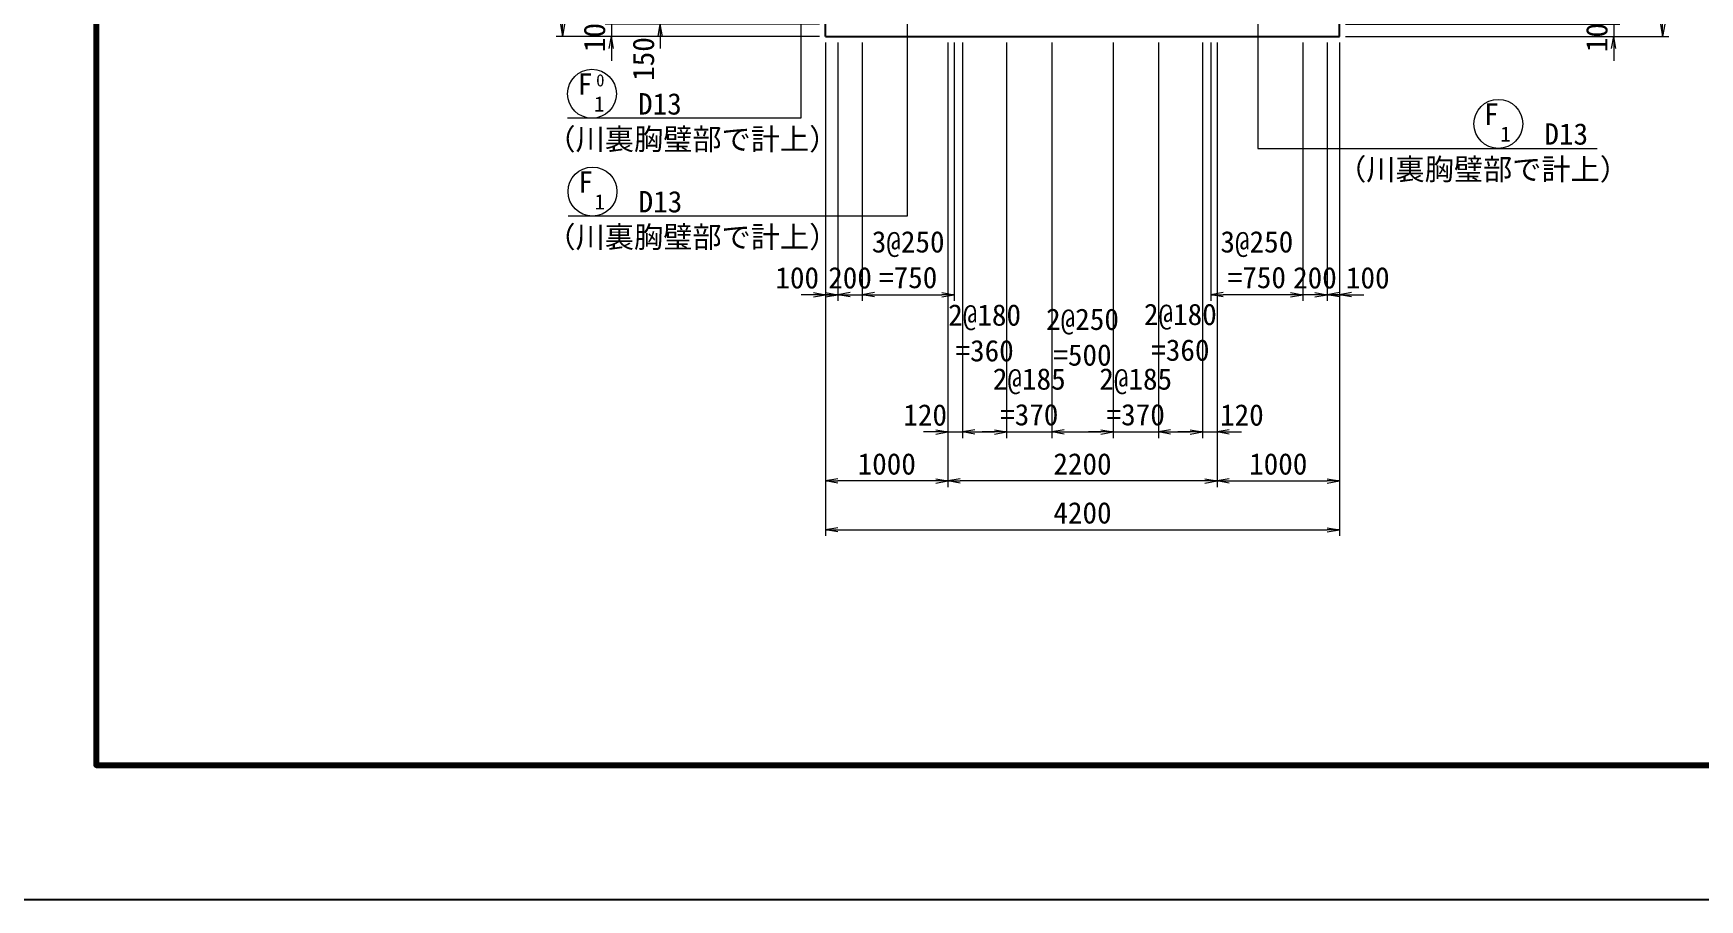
# Model space of a CAD drawing. Header units: millimetres. Extents: x 169470 to 758170, y -17820 to 11880.
# Drawn here: x 464332 to 477953, y -17820 to -10740 of the extents above; entities that cross this region are included whole.
import ezdxf
from ezdxf.enums import TextEntityAlignment as Align

# ---------------------------------------------------------------- set-up
doc = ezdxf.new("R2010")
doc.units = ezdxf.units.MM
doc.header["$LTSCALE"] = 50
doc.header["$PDSIZE"] = 300
doc.layers.get('Defpoints').update_dxf_attribs({"color": 151})
for name, color, linetype, lineweight in [('D-STR', 1, 'Continuous', 25), ('D-STR-DIM', 7, 'Continuous', 13), ('D-STR-HTXT', 7, 'Continuous', 13), ('D-STR-TXT', 7, 'Continuous', 13), ('D-TTL', 2, 'Continuous', 140)]:
    doc.layers.add(name, color=color, linetype=linetype, lineweight=lineweight)
doc.styles.add('YOKO_GOTHIC', font='MS Gothic.ttf')
doc.dimstyles.new('S50', dxfattribs={"dimscale": 50, "dimtxt": 3.5, "dimasz": 2, "dimexe": 1, "dimexo": 1, "dimgap": 1, "dimtad": 1, "dimdec": 0, "dimzin": 1, "dimdsep": 46, "dimtxsty": 'YOKO_GOTHIC', "dimblk": 'OPEN', "dimcen": 0, "dimclrd": 256, "dimclre": 256, "dimclrt": 256, "dimaunit": 1, "dimadec": 3, "dimazin": 0, "dimtfac": 1, "dimtdec": 0, "dimtix": 1, "dimtmove": 2, "dimatfit": 3, "dimldrblk": 'OPEN', "dimfxl": 1, "dimlwd": -1, "dimlwe": -1, "dimarcsym": 2})

# ---------------------------------------------------------------- blocks, each defined once
blk = doc.blocks.new('_Open')
at = {"color": 0, "linetype": 'ByBlock', "lineweight": -2}
for p, q in [((-1, 0.17), (0, 0)), ((-1, -0.17), (0, 0)), ((0, 0), (-1, 0))]:
    blk.add_line(p, q, dxfattribs=at)
blk = doc.blocks.new('*D3065')
at = {"layer": 'D-STR-DIM', "ltscale": 1500, "transparency": 16777216}
for p, q in [((469457, -10415), (469457, -10315)), ((470758, -10515), (469407, -10515)), ((469457, -10515), (469457, -10665)), ((470758, -10665), (469407, -10665)), ((469457, -10765), (469457, -10865))]:
    blk.add_line(p, q, dxfattribs=at)
at = {"layer": 'Defpoints', "color": 0, "ltscale": 1500, "transparency": 16777216}
for p in [(470808, -10515), (469457, -10665), (470808, -10665)]:
    blk.add_point(p, dxfattribs=at)
at = {"layer": 'D-STR-DIM', "ltscale": 1500, "transparency": 16777216, "xscale": 100, "yscale": 100, "zscale": 100}
for p, rotation in [((469457, -10515), 270), ((469457, -10665), 90)]:
    blk.add_blockref('_Open', p, dxfattribs=dict(at, rotation=rotation))
at = {"layer": 'D-STR-DIM', "ltscale": 1500, "transparency": 16777216, "insert": (469320, -10950), "char_height": 175, "attachment_point": 5, "rotation": 90, "style": 'YOKO_GOTHIC'}
blk.add_mtext('150', dxfattribs=at)
blk = doc.blocks.new('*D4532')
at = {"layer": 'D-STR-DIM', "ltscale": 1500, "transparency": 16777216}
for p, q in [((470758, -6965), (468607, -6965)), ((468657, -7065), (468657, -10665)), ((470758, -10765), (468607, -10765))]:
    blk.add_line(p, q, dxfattribs=at)
at = {"layer": 'Defpoints', "color": 0, "ltscale": 1500, "transparency": 16777216}
for p in [(470808, -6965), (468657, -10765), (470808, -10765)]:
    blk.add_point(p, dxfattribs=at)
at = {"layer": 'D-STR-DIM', "ltscale": 1500, "transparency": 16777216, "xscale": 100, "yscale": 100, "zscale": 100}
for p, rotation in [((468657, -6965), 90), ((468657, -10765), 270)]:
    blk.add_blockref('_Open', p, dxfattribs=dict(at, rotation=rotation))
at = {"layer": 'D-STR-DIM', "ltscale": 1500, "transparency": 16777216, "insert": (468520, -8865), "char_height": 175, "attachment_point": 5, "rotation": 90, "style": 'YOKO_GOTHIC'}
blk.add_mtext('3800', dxfattribs=at)
blk = doc.blocks.new('*D3067')
at = {"layer": 'D-STR-DIM', "ltscale": 1500, "transparency": 16777216}
for p, q in [((470808, -10815), (470808, -12926)), ((470908, -10815), (470908, -12926)), ((470708, -12876), (470608, -12876)), ((470808, -12876), (470908, -12876)), ((471008, -12876), (471108, -12876))]:
    blk.add_line(p, q, dxfattribs=at)
at = {"layer": 'Defpoints', "color": 0, "ltscale": 1500, "transparency": 16777216}
for p in [(470808, -10765), (470908, -10765), (470908, -12876)]:
    blk.add_point(p, dxfattribs=at)
at = {"layer": 'D-STR-DIM', "ltscale": 1500, "transparency": 16777216, "xscale": 100, "yscale": 100, "zscale": 100}
blk.add_blockref('_Open', (470808, -12876), dxfattribs=at)
at = {"layer": 'D-STR-DIM', "ltscale": 1500, "transparency": 16777216, "xscale": 100, "yscale": 100, "zscale": 100, "rotation": 180}
blk.add_blockref('_Open', (470908, -12876), dxfattribs=at)
at = {"layer": 'D-STR-DIM', "ltscale": 1500, "transparency": 16777216, "insert": (470576, -12739), "char_height": 175, "attachment_point": 5, "style": 'YOKO_GOTHIC'}
blk.add_mtext('100', dxfattribs=at)
blk = doc.blocks.new('*D3068')
at = {"layer": 'D-STR-DIM', "ltscale": 1500, "transparency": 16777216}
for p, q in [((470908, -10815), (470908, -12926)), ((471108, -10815), (471108, -12926)), ((470808, -12876), (470708, -12876)), ((470908, -12876), (471108, -12876)), ((471208, -12876), (471308, -12876))]:
    blk.add_line(p, q, dxfattribs=at)
at = {"layer": 'Defpoints', "color": 0, "ltscale": 1500, "transparency": 16777216}
for p in [(470908, -10765), (471108, -10765), (471108, -12876)]:
    blk.add_point(p, dxfattribs=at)
at = {"layer": 'D-STR-DIM', "ltscale": 1500, "transparency": 16777216, "xscale": 100, "yscale": 100, "zscale": 100}
blk.add_blockref('_Open', (470908, -12876), dxfattribs=at)
at = {"layer": 'D-STR-DIM', "ltscale": 1500, "transparency": 16777216, "xscale": 100, "yscale": 100, "zscale": 100, "rotation": 180}
blk.add_blockref('_Open', (471108, -12876), dxfattribs=at)
at = {"layer": 'D-STR-DIM', "ltscale": 1500, "transparency": 16777216, "insert": (471008, -12739), "char_height": 175, "attachment_point": 5, "style": 'YOKO_GOTHIC'}
blk.add_mtext('200', dxfattribs=at)
blk = doc.blocks.new('*D3069')
at = {"layer": 'D-STR-DIM', "ltscale": 1500, "transparency": 16777216}
for p, q in [((471108, -10815), (471108, -12926)), ((471858, -10815), (471858, -12926)), ((471208, -12876), (471758, -12876))]:
    blk.add_line(p, q, dxfattribs=at)
at = {"layer": 'Defpoints', "color": 0, "ltscale": 1500, "transparency": 16777216}
for p in [(471108, -10765), (471858, -10765), (471858, -12876)]:
    blk.add_point(p, dxfattribs=at)
at = {"layer": 'D-STR-DIM', "ltscale": 1500, "transparency": 16777216, "xscale": 100, "yscale": 100, "zscale": 100, "rotation": 180}
blk.add_blockref('_Open', (471108, -12876), dxfattribs=at)
at = {"layer": 'D-STR-DIM', "ltscale": 1500, "transparency": 16777216, "xscale": 100, "yscale": 100, "zscale": 100}
blk.add_blockref('_Open', (471858, -12876), dxfattribs=at)
at = {"layer": 'D-STR-DIM', "ltscale": 1500, "transparency": 16777216, "insert": (471483, -12591), "char_height": 175, "attachment_point": 5, "style": 'YOKO_GOTHIC'}
blk.add_mtext('3@250\\P=750', dxfattribs=at)
blk = doc.blocks.new('*D3070')
at = {"layer": 'D-STR-DIM', "ltscale": 1500, "transparency": 16777216}
for p, q in [((474908, -10815), (474908, -12926)), ((475008, -10815), (475008, -12926)), ((474808, -12876), (474708, -12876)), ((475008, -12876), (474908, -12876)), ((475108, -12876), (475208, -12876))]:
    blk.add_line(p, q, dxfattribs=at)
at = {"layer": 'Defpoints', "color": 0, "ltscale": 1500, "transparency": 16777216}
for p in [(474908, -10765), (475008, -10765), (474908, -12876)]:
    blk.add_point(p, dxfattribs=at)
at = {"layer": 'D-STR-DIM', "ltscale": 1500, "transparency": 16777216, "xscale": 100, "yscale": 100, "zscale": 100}
blk.add_blockref('_Open', (474908, -12876), dxfattribs=at)
at = {"layer": 'D-STR-DIM', "ltscale": 1500, "transparency": 16777216, "xscale": 100, "yscale": 100, "zscale": 100, "rotation": 180}
blk.add_blockref('_Open', (475008, -12876), dxfattribs=at)
at = {"layer": 'D-STR-DIM', "ltscale": 1500, "transparency": 16777216, "insert": (475240, -12739), "char_height": 175, "attachment_point": 5, "style": 'YOKO_GOTHIC'}
blk.add_mtext('100', dxfattribs=at)
blk = doc.blocks.new('*D3071')
at = {"layer": 'D-STR-DIM', "ltscale": 1500, "transparency": 16777216}
for p, q in [((474708, -10815), (474708, -12926)), ((474908, -10815), (474908, -12926)), ((474608, -12876), (474508, -12876)), ((474908, -12876), (474708, -12876)), ((475008, -12876), (475108, -12876))]:
    blk.add_line(p, q, dxfattribs=at)
at = {"layer": 'Defpoints', "color": 0, "ltscale": 1500, "transparency": 16777216}
for p in [(474708, -10765), (474908, -10765), (474708, -12876)]:
    blk.add_point(p, dxfattribs=at)
at = {"layer": 'D-STR-DIM', "ltscale": 1500, "transparency": 16777216, "xscale": 100, "yscale": 100, "zscale": 100}
blk.add_blockref('_Open', (474708, -12876), dxfattribs=at)
at = {"layer": 'D-STR-DIM', "ltscale": 1500, "transparency": 16777216, "xscale": 100, "yscale": 100, "zscale": 100, "rotation": 180}
blk.add_blockref('_Open', (474908, -12876), dxfattribs=at)
at = {"layer": 'D-STR-DIM', "ltscale": 1500, "transparency": 16777216, "insert": (474808, -12739), "char_height": 175, "attachment_point": 5, "style": 'YOKO_GOTHIC'}
blk.add_mtext('200', dxfattribs=at)
blk = doc.blocks.new('*D3072')
at = {"layer": 'D-STR-DIM', "ltscale": 1500, "transparency": 16777216}
for p, q in [((473958, -10815), (473958, -12926)), ((474708, -10815), (474708, -12926)), ((474608, -12876), (474058, -12876))]:
    blk.add_line(p, q, dxfattribs=at)
at = {"layer": 'Defpoints', "color": 0, "ltscale": 1500, "transparency": 16777216}
for p in [(473958, -10765), (474708, -10765), (473958, -12876)]:
    blk.add_point(p, dxfattribs=at)
at = {"layer": 'D-STR-DIM', "ltscale": 1500, "transparency": 16777216, "xscale": 100, "yscale": 100, "zscale": 100, "rotation": 180}
blk.add_blockref('_Open', (473958, -12876), dxfattribs=at)
at = {"layer": 'D-STR-DIM', "ltscale": 1500, "transparency": 16777216, "xscale": 100, "yscale": 100, "zscale": 100}
blk.add_blockref('_Open', (474708, -12876), dxfattribs=at)
at = {"layer": 'D-STR-DIM', "ltscale": 1500, "transparency": 16777216, "insert": (474333, -12591), "char_height": 175, "attachment_point": 5, "style": 'YOKO_GOTHIC'}
blk.add_mtext('3@250\\P=750', dxfattribs=at)
blk = doc.blocks.new('*D3073')
at = {"layer": 'D-STR-DIM', "ltscale": 1500, "transparency": 16777216}
for p, q in [((471808, -10815), (471808, -14048)), ((471928, -10815), (471928, -14048)), ((471708, -13998), (471608, -13998)), ((471808, -13998), (471928, -13998)), ((472028, -13998), (472128, -13998))]:
    blk.add_line(p, q, dxfattribs=at)
at = {"layer": 'Defpoints', "color": 0, "ltscale": 1500, "transparency": 16777216}
for p in [(471808, -10765), (471928, -10765), (471928, -13998)]:
    blk.add_point(p, dxfattribs=at)
at = {"layer": 'D-STR-DIM', "ltscale": 1500, "transparency": 16777216, "xscale": 100, "yscale": 100, "zscale": 100}
blk.add_blockref('_Open', (471808, -13998), dxfattribs=at)
at = {"layer": 'D-STR-DIM', "ltscale": 1500, "transparency": 16777216, "xscale": 100, "yscale": 100, "zscale": 100, "rotation": 180}
blk.add_blockref('_Open', (471928, -13998), dxfattribs=at)
at = {"layer": 'D-STR-DIM', "ltscale": 1500, "transparency": 16777216, "insert": (471622, -13860), "char_height": 175, "attachment_point": 5, "style": 'YOKO_GOTHIC'}
blk.add_mtext('120', dxfattribs=at)
blk = doc.blocks.new('*D3074')
at = {"layer": 'D-STR-DIM', "ltscale": 1500, "transparency": 16777216}
for p, q in [((471928, -10815), (471928, -14048)), ((472288, -10815), (472288, -14048)), ((472028, -13998), (472188, -13998))]:
    blk.add_line(p, q, dxfattribs=at)
at = {"layer": 'Defpoints', "color": 0, "ltscale": 1500, "transparency": 16777216}
for p in [(471928, -10765), (472288, -10765), (472288, -13998)]:
    blk.add_point(p, dxfattribs=at)
at = {"layer": 'D-STR-DIM', "ltscale": 1500, "transparency": 16777216, "xscale": 100, "yscale": 100, "zscale": 100, "rotation": 180}
blk.add_blockref('_Open', (471928, -13998), dxfattribs=at)
at = {"layer": 'D-STR-DIM', "ltscale": 1500, "transparency": 16777216, "xscale": 100, "yscale": 100, "zscale": 100}
blk.add_blockref('_Open', (472288, -13998), dxfattribs=at)
at = {"layer": 'D-STR-DIM', "ltscale": 1500, "transparency": 16777216, "insert": (472108, -13189), "char_height": 175, "attachment_point": 5, "style": 'YOKO_GOTHIC'}
blk.add_mtext('2@180\\P=360', dxfattribs=at)
blk = doc.blocks.new('*D3075')
at = {"layer": 'D-STR-DIM', "ltscale": 1500, "transparency": 16777216}
for p, q in [((472288, -10815), (472288, -14048)), ((472658, -10815), (472658, -14048)), ((472188, -13998), (472088, -13998)), ((472288, -13998), (472658, -13998)), ((472758, -13998), (472858, -13998))]:
    blk.add_line(p, q, dxfattribs=at)
at = {"layer": 'Defpoints', "color": 0, "ltscale": 1500, "transparency": 16777216}
for p in [(472288, -10765), (472658, -10765), (472658, -13998)]:
    blk.add_point(p, dxfattribs=at)
at = {"layer": 'D-STR-DIM', "ltscale": 1500, "transparency": 16777216, "xscale": 100, "yscale": 100, "zscale": 100}
blk.add_blockref('_Open', (472288, -13998), dxfattribs=at)
at = {"layer": 'D-STR-DIM', "ltscale": 1500, "transparency": 16777216, "xscale": 100, "yscale": 100, "zscale": 100, "rotation": 180}
blk.add_blockref('_Open', (472658, -13998), dxfattribs=at)
at = {"layer": 'D-STR-DIM', "ltscale": 1500, "transparency": 16777216, "insert": (472473, -13712), "char_height": 175, "attachment_point": 5, "style": 'YOKO_GOTHIC'}
blk.add_mtext('2@185\\P=370', dxfattribs=at)
blk = doc.blocks.new('*D3076')
at = {"layer": 'D-STR-DIM', "ltscale": 1500, "transparency": 16777216}
for p, q in [((472658, -10815), (472658, -14048)), ((473158, -10815), (473158, -14048)), ((472758, -13998), (473058, -13998))]:
    blk.add_line(p, q, dxfattribs=at)
at = {"layer": 'Defpoints', "color": 0, "ltscale": 1500, "transparency": 16777216}
for p in [(472658, -10765), (473158, -10765), (473158, -13998)]:
    blk.add_point(p, dxfattribs=at)
at = {"layer": 'D-STR-DIM', "ltscale": 1500, "transparency": 16777216, "xscale": 100, "yscale": 100, "zscale": 100, "rotation": 180}
blk.add_blockref('_Open', (472658, -13998), dxfattribs=at)
at = {"layer": 'D-STR-DIM', "ltscale": 1500, "transparency": 16777216, "xscale": 100, "yscale": 100, "zscale": 100}
blk.add_blockref('_Open', (473158, -13998), dxfattribs=at)
at = {"layer": 'D-STR-DIM', "ltscale": 1500, "transparency": 16777216, "insert": (472908, -13224), "char_height": 175, "attachment_point": 5, "style": 'YOKO_GOTHIC'}
blk.add_mtext('2@250\\P=500', dxfattribs=at)
blk = doc.blocks.new('*D3077')
at = {"layer": 'D-STR-DIM', "ltscale": 1500, "transparency": 16777216}
for p, q in [((473158, -10815), (473158, -14048)), ((473528, -10815), (473528, -14048)), ((473058, -13998), (472958, -13998)), ((473158, -13998), (473528, -13998)), ((473628, -13998), (473728, -13998))]:
    blk.add_line(p, q, dxfattribs=at)
at = {"layer": 'Defpoints', "color": 0, "ltscale": 1500, "transparency": 16777216}
for p in [(473158, -10765), (473528, -10765), (473528, -13998)]:
    blk.add_point(p, dxfattribs=at)
at = {"layer": 'D-STR-DIM', "ltscale": 1500, "transparency": 16777216, "xscale": 100, "yscale": 100, "zscale": 100}
blk.add_blockref('_Open', (473158, -13998), dxfattribs=at)
at = {"layer": 'D-STR-DIM', "ltscale": 1500, "transparency": 16777216, "xscale": 100, "yscale": 100, "zscale": 100, "rotation": 180}
blk.add_blockref('_Open', (473528, -13998), dxfattribs=at)
at = {"layer": 'D-STR-DIM', "ltscale": 1500, "transparency": 16777216, "insert": (473343, -13712), "char_height": 175, "attachment_point": 5, "style": 'YOKO_GOTHIC'}
blk.add_mtext('2@185\\P=370', dxfattribs=at)
blk = doc.blocks.new('*D3078')
at = {"layer": 'D-STR-DIM', "ltscale": 1500, "transparency": 16777216}
for p, q in [((473528, -10815), (473528, -14048)), ((473888, -10815), (473888, -14048)), ((473628, -13998), (473788, -13998))]:
    blk.add_line(p, q, dxfattribs=at)
at = {"layer": 'Defpoints', "color": 0, "ltscale": 1500, "transparency": 16777216}
for p in [(473528, -10765), (473888, -10765), (473888, -13998)]:
    blk.add_point(p, dxfattribs=at)
at = {"layer": 'D-STR-DIM', "ltscale": 1500, "transparency": 16777216, "xscale": 100, "yscale": 100, "zscale": 100, "rotation": 180}
blk.add_blockref('_Open', (473528, -13998), dxfattribs=at)
at = {"layer": 'D-STR-DIM', "ltscale": 1500, "transparency": 16777216, "xscale": 100, "yscale": 100, "zscale": 100}
blk.add_blockref('_Open', (473888, -13998), dxfattribs=at)
at = {"layer": 'D-STR-DIM', "ltscale": 1500, "transparency": 16777216, "insert": (473708, -13184), "char_height": 175, "attachment_point": 5, "style": 'YOKO_GOTHIC'}
blk.add_mtext('2@180\\P=360', dxfattribs=at)
blk = doc.blocks.new('*D3079')
at = {"layer": 'D-STR-DIM', "ltscale": 1500, "transparency": 16777216}
for p, q in [((473888, -10815), (473888, -14048)), ((474008, -10815), (474008, -14048)), ((473788, -13998), (473688, -13998)), ((473888, -13998), (474008, -13998)), ((474108, -13998), (474208, -13998))]:
    blk.add_line(p, q, dxfattribs=at)
at = {"layer": 'Defpoints', "color": 0, "ltscale": 1500, "transparency": 16777216}
for p in [(473888, -10765), (474008, -10765), (474008, -13998)]:
    blk.add_point(p, dxfattribs=at)
at = {"layer": 'D-STR-DIM', "ltscale": 1500, "transparency": 16777216, "xscale": 100, "yscale": 100, "zscale": 100}
blk.add_blockref('_Open', (473888, -13998), dxfattribs=at)
at = {"layer": 'D-STR-DIM', "ltscale": 1500, "transparency": 16777216, "xscale": 100, "yscale": 100, "zscale": 100, "rotation": 180}
blk.add_blockref('_Open', (474008, -13998), dxfattribs=at)
at = {"layer": 'D-STR-DIM', "ltscale": 1500, "transparency": 16777216, "insert": (474211, -13860), "char_height": 175, "attachment_point": 5, "style": 'YOKO_GOTHIC'}
blk.add_mtext('120', dxfattribs=at)
blk = doc.blocks.new('*D3080')
at = {"layer": 'D-STR-DIM', "ltscale": 1500, "transparency": 16777216}
for p, q in [((474008, -10815), (474008, -14448)), ((475008, -10815), (475008, -14448)), ((474108, -14398), (474908, -14398))]:
    blk.add_line(p, q, dxfattribs=at)
at = {"layer": 'Defpoints', "color": 0, "ltscale": 1500, "transparency": 16777216}
for p in [(474008, -10765), (475008, -10765), (475008, -14398)]:
    blk.add_point(p, dxfattribs=at)
at = {"layer": 'D-STR-DIM', "ltscale": 1500, "transparency": 16777216, "xscale": 100, "yscale": 100, "zscale": 100, "rotation": 180}
blk.add_blockref('_Open', (474008, -14398), dxfattribs=at)
at = {"layer": 'D-STR-DIM', "ltscale": 1500, "transparency": 16777216, "xscale": 100, "yscale": 100, "zscale": 100}
blk.add_blockref('_Open', (475008, -14398), dxfattribs=at)
at = {"layer": 'D-STR-DIM', "ltscale": 1500, "transparency": 16777216, "insert": (474508, -14260), "char_height": 175, "attachment_point": 5, "style": 'YOKO_GOTHIC'}
blk.add_mtext('1000', dxfattribs=at)
blk = doc.blocks.new('*D3081')
at = {"layer": 'D-STR-DIM', "ltscale": 1500, "transparency": 16777216}
for p, q in [((471808, -10815), (471808, -14448)), ((474008, -10815), (474008, -14448)), ((473908, -14398), (471908, -14398))]:
    blk.add_line(p, q, dxfattribs=at)
at = {"layer": 'Defpoints', "color": 0, "ltscale": 1500, "transparency": 16777216}
for p in [(471808, -10765), (474008, -10765), (471808, -14398)]:
    blk.add_point(p, dxfattribs=at)
at = {"layer": 'D-STR-DIM', "ltscale": 1500, "transparency": 16777216, "xscale": 100, "yscale": 100, "zscale": 100, "rotation": 180}
blk.add_blockref('_Open', (471808, -14398), dxfattribs=at)
at = {"layer": 'D-STR-DIM', "ltscale": 1500, "transparency": 16777216, "xscale": 100, "yscale": 100, "zscale": 100}
blk.add_blockref('_Open', (474008, -14398), dxfattribs=at)
at = {"layer": 'D-STR-DIM', "ltscale": 1500, "transparency": 16777216, "insert": (472908, -14260), "char_height": 175, "attachment_point": 5, "style": 'YOKO_GOTHIC'}
blk.add_mtext('2200', dxfattribs=at)
blk = doc.blocks.new('*D3082')
at = {"layer": 'D-STR-DIM', "ltscale": 1500, "transparency": 16777216}
for p, q in [((470808, -10815), (470808, -14448)), ((471808, -10815), (471808, -14448)), ((471708, -14398), (470908, -14398))]:
    blk.add_line(p, q, dxfattribs=at)
at = {"layer": 'Defpoints', "color": 0, "ltscale": 1500, "transparency": 16777216}
for p in [(470808, -10765), (471808, -10765), (470808, -14398)]:
    blk.add_point(p, dxfattribs=at)
at = {"layer": 'D-STR-DIM', "ltscale": 1500, "transparency": 16777216, "xscale": 100, "yscale": 100, "zscale": 100, "rotation": 180}
blk.add_blockref('_Open', (470808, -14398), dxfattribs=at)
at = {"layer": 'D-STR-DIM', "ltscale": 1500, "transparency": 16777216, "xscale": 100, "yscale": 100, "zscale": 100}
blk.add_blockref('_Open', (471808, -14398), dxfattribs=at)
at = {"layer": 'D-STR-DIM', "ltscale": 1500, "transparency": 16777216, "insert": (471308, -14260), "char_height": 175, "attachment_point": 5, "style": 'YOKO_GOTHIC'}
blk.add_mtext('1000', dxfattribs=at)
blk = doc.blocks.new('*D3083')
at = {"layer": 'D-STR-DIM', "ltscale": 1500, "transparency": 16777216}
for p, q in [((470808, -10815), (470808, -14848)), ((475008, -10815), (475008, -14848)), ((470908, -14798), (474908, -14798))]:
    blk.add_line(p, q, dxfattribs=at)
at = {"layer": 'Defpoints', "color": 0, "ltscale": 1500, "transparency": 16777216}
for p in [(470808, -10765), (475008, -10765), (475008, -14798)]:
    blk.add_point(p, dxfattribs=at)
at = {"layer": 'D-STR-DIM', "ltscale": 1500, "transparency": 16777216, "xscale": 100, "yscale": 100, "zscale": 100, "rotation": 180}
blk.add_blockref('_Open', (470808, -14798), dxfattribs=at)
at = {"layer": 'D-STR-DIM', "ltscale": 1500, "transparency": 16777216, "xscale": 100, "yscale": 100, "zscale": 100}
blk.add_blockref('_Open', (475008, -14798), dxfattribs=at)
at = {"layer": 'D-STR-DIM', "ltscale": 1500, "transparency": 16777216, "insert": (472908, -14660), "char_height": 175, "attachment_point": 5, "style": 'YOKO_GOTHIC'}
blk.add_mtext('4200', dxfattribs=at)
blk = doc.blocks.new('*D3088')
at = {"layer": 'D-STR-DIM', "ltscale": 1500, "transparency": 16777216}
for p, q in [((475058, -6965), (477700, -6965)), ((477650, -10665), (477650, -7065)), ((475058, -10765), (477700, -10765))]:
    blk.add_line(p, q, dxfattribs=at)
at = {"layer": 'Defpoints', "color": 0, "ltscale": 1500, "transparency": 16777216}
for p in [(475008, -6965), (477650, -6965), (475008, -10765)]:
    blk.add_point(p, dxfattribs=at)
at = {"layer": 'D-STR-DIM', "ltscale": 1500, "transparency": 16777216, "xscale": 100, "yscale": 100, "zscale": 100}
for p, rotation in [((477650, -6965), 90), ((477650, -10765), 270)]:
    blk.add_blockref('_Open', p, dxfattribs=dict(at, rotation=rotation))
at = {"layer": 'D-STR-DIM', "ltscale": 1500, "transparency": 16777216, "insert": (477513, -8865), "char_height": 175, "attachment_point": 5, "rotation": 90, "style": 'YOKO_GOTHIC'}
blk.add_mtext('3800', dxfattribs=at)
blk = doc.blocks.new('*D4395')
at = {"layer": 'D-STR-DIM', "ltscale": 1500, "transparency": 16777216}
for p, q in [((469057, -10565), (469057, -10465)), ((470758, -10665), (469007, -10665)), ((469057, -10665), (469057, -10765)), ((470758, -10765), (469007, -10765)), ((469057, -10865), (469057, -10965))]:
    blk.add_line(p, q, dxfattribs=at)
at = {"layer": 'Defpoints', "color": 0, "ltscale": 1500, "transparency": 16777216}
for p in [(470808, -10665), (469057, -10765), (470808, -10765)]:
    blk.add_point(p, dxfattribs=at)
at = {"layer": 'D-STR-DIM', "ltscale": 1500, "transparency": 16777216, "xscale": 100, "yscale": 100, "zscale": 100}
for p, rotation in [((469057, -10665), 270), ((469057, -10765), 90)]:
    blk.add_blockref('_Open', p, dxfattribs=dict(at, rotation=rotation))
at = {"layer": 'D-STR-DIM', "ltscale": 1500, "transparency": 16777216, "insert": (468920, -10715), "char_height": 175, "attachment_point": 5, "rotation": 90, "style": 'YOKO_GOTHIC'}
blk.add_mtext('100', dxfattribs=at)
blk = doc.blocks.new('*D4396')
at = {"layer": 'D-STR-DIM', "ltscale": 1500, "transparency": 16777216}
for p, q in [((477250, -10565), (477250, -10465)), ((475058, -10665), (477300, -10665)), ((477250, -10665), (477250, -10765)), ((475058, -10765), (477300, -10765)), ((477250, -10865), (477250, -10965))]:
    blk.add_line(p, q, dxfattribs=at)
at = {"layer": 'Defpoints', "color": 0, "ltscale": 1500, "transparency": 16777216}
for p in [(475008, -10665), (475008, -10765), (477250, -10765)]:
    blk.add_point(p, dxfattribs=at)
at = {"layer": 'D-STR-DIM', "ltscale": 1500, "transparency": 16777216, "xscale": 100, "yscale": 100, "zscale": 100}
for p, rotation in [((477250, -10665), 270), ((477250, -10765), 90)]:
    blk.add_blockref('_Open', p, dxfattribs=dict(at, rotation=rotation))
at = {"layer": 'D-STR-DIM', "ltscale": 1500, "transparency": 16777216, "insert": (477113, -10715), "char_height": 175, "attachment_point": 5, "rotation": 90, "style": 'YOKO_GOTHIC'}
blk.add_mtext('100', dxfattribs=at)

msp = doc.modelspace()

# ---------------------------------------------------------------- linework, layer by layer
at = {"layer": 'D-STR'}
for p, q in [((470808.17, -10765.07), (470808.17, -6965.07)), ((475008.17, -10765.07), (475008.17, -6965.07)), ((470808.17, -10765.07), (475008.17, -10765.07))]:
    msp.add_line(p, q, dxfattribs=at)
at = {"layer": 'D-STR-HTXT'}
msp.add_line((470606.34, -11433.87), (468698.51, -11433.87), dxfattribs=at)
for centre in [(468898.51, -11233.87), (476307.09, -11479.91), (468902.92, -12033.3)]:
    msp.add_circle(centre, 200, dxfattribs=at)
at = {"layer": 'D-TTL'}
msp.add_lwpolyline([(464844.53, 10780), (464844.53, -16720), (504844.53, -16720), (504844.53, 10780)], close=True, dxfattribs=at)
at = {"layer": 'Defpoints', "color": 1}
msp.add_lwpolyline([(463819.53, 11880), (463819.53, -17820), (505869.53, -17820), (505869.53, 11880)], close=True, dxfattribs=at)

# ---------------------------------------------------------------- texts
at = {"layer": 'D-STR-TXT', "style": 'YOKO_GOTHIC'}
for s, height, p in [('F', 175, (468842.23, -11242.19)), ('0', 100, (468966.63, -11173.68)), ('1', 125, (468957.89, -11379.99)), ('F', 175, (476250.82, -11488.23)), ('1', 125, (476366.48, -11626.03)), ('F', 175, (468846.64, -12041.62)), ('1', 125, (468962.31, -12179.42))]:
    msp.add_text(s, height=height, dxfattribs=at).set_placement(p, align=Align.CENTER)
for s, p in [('D13', (469275.03, -11403.87)), ('（川裏胸璧部で計上）', (468525.71, -11692.18)), ('D13', (476683.61, -11649.91)), ('（川裏胸璧部で計上）', (474988.55, -11938.22)), ('D13', (469279.44, -12203.3)), ('（川裏胸璧部で計上）', (468525.71, -12491.61))]:
    msp.add_text(s, height=175, dxfattribs=at).set_placement(p)

# ---------------------------------------------------------------- dimensions: what is measured, and where the dimension line sits
at = {"layer": 'D-STR-DIM', "ltscale": 1500}
for base, p1, p2, angle, picture, middle in [((468657.3, -10765.07), (470808.17, -6965.07), (470808.17, -10765.07), 90, '*D4532', (468519.8, -8865.07)), ((477650.28, -6965.07), (475008.17, -10765.07), (475008.17, -6965.07), 90, '*D3088', (477512.78, -8865.07)), ((469057.3, -10765.07), (470808.17, -10665.07), (470808.17, -10765.07), 90, '*D4395', (468919.8, -10715.07)), ((477250.28, -10765.07), (475008.17, -10665.07), (475008.17, -10765.07), 90, '*D4396', (477112.78, -10715.07)), ((474708.17, -12876.14), (474908.17, -10765.07), (474708.17, -10765.07), 180, '*D3071', (474808.17, -12738.64))]:
    dim = msp.add_linear_dim(base=base, p1=p1, p2=p2, angle=angle, dimstyle='S50', dxfattribs=at)
    dim.commit()
    dim.dimension.update_dxf_attribs({"geometry": picture, "text_midpoint": middle})
for base, p1, p2, angle, picture, middle in [((469457.3, -10665.07), (470808.17, -10515.07), (470808.17, -10665.07), 90, '*D3065', (469319.8, -10950.44)), ((474908.17, -12876.14), (475008.17, -10765.07), (474908.17, -10765.07), 180, '*D3070', (475240.28, -12738.64))]:
    dim = msp.add_linear_dim(base=base, p1=p1, p2=p2, angle=angle, dimstyle='S50', dxfattribs=at)
    dim.commit()
    dim.dimension.update_dxf_attribs({"geometry": picture, "text_midpoint": middle, "dimtype": 160})
for base, p1, p2, picture, middle in [((470908.17, -12876.14), (470808.17, -10765.07), (470908.17, -10765.07), '*D3067', (470576.06, -12738.64)), ((471928.17, -13997.78), (471808.17, -10765.07), (471928.17, -10765.07), '*D3073', (471622.1, -13860.28)), ((474008.17, -13997.78), (473888.17, -10765.07), (474008.17, -10765.07), '*D3079', (474211.29, -13860.28))]:
    dim = msp.add_linear_dim(base=base, p1=p1, p2=p2, dimstyle='S50', dxfattribs=at)
    dim.commit()
    dim.dimension.update_dxf_attribs({"geometry": picture, "text_midpoint": middle, "dimtype": 160})
for base, p1, p2, picture, middle in [((471108.17, -12876.14), (470908.17, -10765.07), (471108.17, -10765.07), '*D3068', (471008.17, -12738.64)), ((470808.17, -14397.78), (471808.17, -10765.07), (470808.17, -10765.07), '*D3082', (471308.17, -14260.28)), ((475008.17, -14797.78), (470808.17, -10765.07), (475008.17, -10765.07), '*D3083', (472908.17, -14660.28)), ((471808.17, -14397.78), (474008.17, -10765.07), (471808.17, -10765.07), '*D3081', (472908.17, -14260.28)), ((475008.17, -14397.78), (474008.17, -10765.07), (475008.17, -10765.07), '*D3080', (474508.17, -14260.28))]:
    dim = msp.add_linear_dim(base=base, p1=p1, p2=p2, dimstyle='S50', dxfattribs=at)
    dim.commit()
    dim.dimension.update_dxf_attribs({"geometry": picture, "text_midpoint": middle})
for base, p1, p2, text, picture, middle in [((471858.17, -12876.14), (471108.17, -10765.07), (471858.17, -10765.07), '3@250\\P=<>', '*D3069', (471483.17, -12590.59)), ((472658.17, -13997.78), (472288.17, -10765.07), (472658.17, -10765.07), '2@185\\P=<>', '*D3075', (472473.17, -13712.23)), ((473528.17, -13997.78), (473158.17, -10765.07), (473528.17, -10765.07), '2@185\\P=<>', '*D3077', (473343.17, -13712.23))]:
    dim = msp.add_linear_dim(base=base, p1=p1, p2=p2, text=text, dimstyle='S50', dxfattribs=at)
    dim.commit()
    dim.dimension.update_dxf_attribs({"geometry": picture, "text_midpoint": middle})
for base, p1, p2, text, picture, middle in [((472288.17, -13997.78), (471928.17, -10765.07), (472288.17, -10765.07), '2@180\\P=<>', '*D3074', (472108.17, -13188.75)), ((473158.17, -13997.78), (472658.17, -10765.07), (473158.17, -10765.07), '2@250\\P=<>', '*D3076', (472908.17, -13223.87)), ((473888.17, -13997.78), (473528.17, -10765.07), (473888.17, -10765.07), '2@180\\P=<>', '*D3078', (473708.17, -13183.77))]:
    dim = msp.add_linear_dim(base=base, p1=p1, p2=p2, text=text, dimstyle='S50', dxfattribs=at)
    dim.commit()
    dim.dimension.update_dxf_attribs({"geometry": picture, "text_midpoint": middle, "dimtype": 160})
dim = msp.add_linear_dim(base=(473958.17, -12876.14), p1=(474708.17, -10765.07), p2=(473958.17, -10765.07), angle=180, text='3@250\\P=<>', dimstyle='S50', dxfattribs=at)
dim.commit()
dim.dimension.update_dxf_attribs({"geometry": '*D3072', "text_midpoint": (474333.17, -12590.59)})

# ---------------------------------------------------------------- leaders
at = {"layer": 'D-STR-HTXT'}
for points in [[(474728.5, -10424.3), (470606.34, -10424.3), (470606.34, -11433.87)], [(471474.49, -10515.07), (471474.49, -12233.3), (468702.92, -12233.3)], [(474341.85, -10515.07), (474341.85, -11679.91), (477113.66, -11679.91)]]:
    msp.add_leader(points, dimstyle='S50', dxfattribs=at)

doc.saveas('drawing.dxf')
